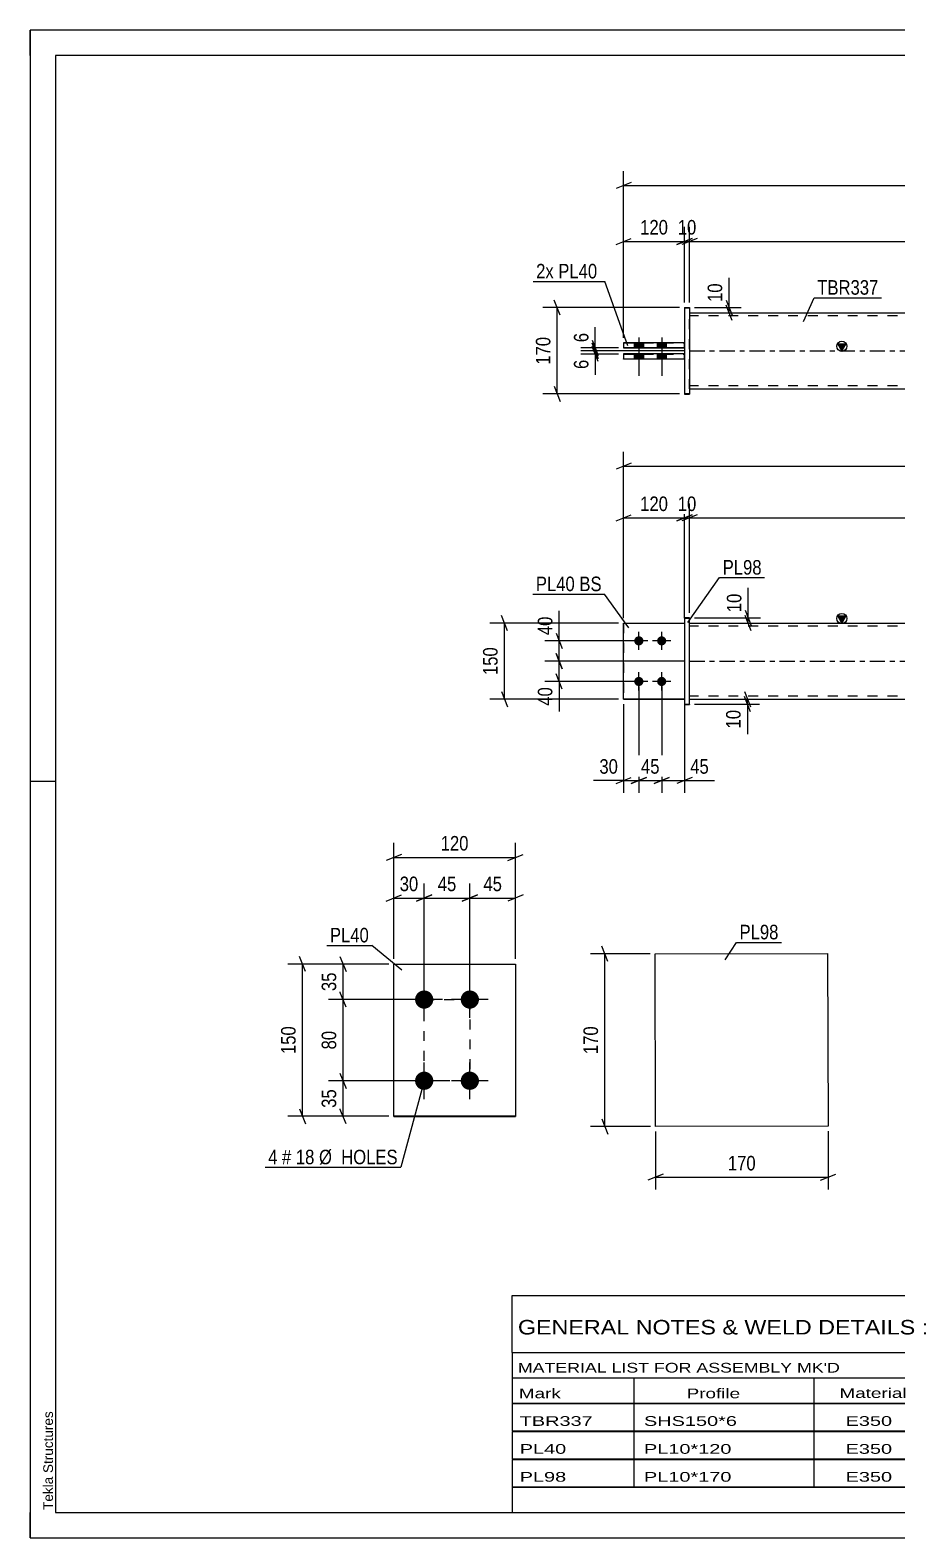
# Model space of a CAD drawing. Header units: millimetres. Extents: x 0 to 420, y 0 to 297.
# Drawn here: x 0 to 170.9, y 0 to 297 of the extents above; entities that cross this region are included whole.
import ezdxf

# ---------------------------------------------------------------- set-up
doc = ezdxf.new("R2010")
doc.units = ezdxf.units.MM
doc.linetypes.add('DXK_LINE_DOT2', pattern=[3.9198, 1.9599, -1.9599])
doc.linetypes.add('DXK_LINE_DOT3', pattern=[5.9187, 2.979, -0.9799, 0.9799, -0.9799])
doc.styles.add('Arial', font='ARIAL.TTF', dxfattribs={"height": 0.2})
doc.styles.add('Arial Narrow', font='ARIALN.TTF', dxfattribs={"height": 0.2})

# ---------------------------------------------------------------- blocks, each defined once
blk = doc.blocks.new('Unknown-581591056-1127')
at = {"color": 5, "linetype": 'Continuous'}
for p, q in [((420, 297), (0, 297)), ((0, 297), (0, 0)), ((0, 292), (0, 297)), ((415, 292), (5, 292)), ((5, 292), (5, 5)), ((5, 149), (0, 149)), ((0, 0), (0, 5)), ((5, 5), (415, 5)), ((0, 0), (420, 0))]:
    blk.add_line(p, q, dxfattribs=at)
at = {"color": 174, "linetype": 'Continuous', "style": 'Arial'}
blk.add_text('Tekla Structures', height=1.9102, rotation=90, dxfattribs=at).set_placement((4.5, 5.5))
blk = doc.blocks.new('Part-581591056-1420 - 1364')
at = {"color": 7, "linetype": 'DXK_LINE_DOT2'}
for p, q in [((116.99, 180.2), (128.99, 180.2)), ((116.99, 180.2), (128.99, 180.2)), ((116.99, 180.2), (116.99, 165.2)), ((128.99, 180.2), (128.99, 180.2)), ((128.99, 180.2), (128.99, 165.2))]:
    blk.add_line(p, q, dxfattribs=at)
at = {"color": 2, "linetype": 'Continuous'}
for p, q in [((116.99, 165.2), (128.99, 165.2)), ((128.99, 165.2), (116.99, 165.2)), ((116.99, 165.2), (116.99, 165.2)), ((116.99, 165.2), (116.99, 165.2)), ((116.99, 165.2), (116.99, 165.2))]:
    blk.add_line(p, q, dxfattribs=at)
blk = doc.blocks.new('Bolt-581591056-1378 - 1364')
at = {"linetype": 'Continuous'}
for points in [[(119.99, 175.8), (119.8, 175.82), (119.62, 175.88), (119.46, 175.97), (119.32, 176.1), (119.21, 176.25), (119.13, 176.42), (119.1, 176.61), (119.1, 176.8), (119.13, 176.98), (119.21, 177.15), (119.32, 177.3), (119.46, 177.43), (119.62, 177.52), (119.8, 177.58), (119.99, 177.6), (120.18, 177.58), (120.36, 177.52), (120.52, 177.43), (120.66, 177.3), (120.77, 177.15), (120.85, 176.98), (120.89, 176.8), (120.89, 176.61), (120.85, 176.42), (120.77, 176.25), (120.66, 176.1), (120.52, 175.97), (120.36, 175.88), (120.18, 175.82)], [(124.49, 175.8), (124.3, 175.82), (124.12, 175.88), (123.96, 175.97), (123.82, 176.1), (123.71, 176.25), (123.63, 176.42), (123.6, 176.61), (123.6, 176.8), (123.63, 176.98), (123.71, 177.15), (123.82, 177.3), (123.96, 177.43), (124.12, 177.52), (124.3, 177.58), (124.49, 177.6), (124.68, 177.58), (124.86, 177.52), (125.02, 177.43), (125.16, 177.3), (125.27, 177.15), (125.35, 176.98), (125.39, 176.8), (125.39, 176.61), (125.35, 176.42), (125.27, 176.25), (125.16, 176.1), (125.02, 175.97), (124.86, 175.88), (124.68, 175.82)], [(119.99, 167.8), (119.8, 167.82), (119.62, 167.88), (119.46, 167.97), (119.32, 168.1), (119.21, 168.25), (119.13, 168.42), (119.1, 168.61), (119.1, 168.8), (119.13, 168.98), (119.21, 169.15), (119.32, 169.3), (119.46, 169.43), (119.62, 169.52), (119.8, 169.58), (119.99, 169.6), (120.18, 169.58), (120.36, 169.52), (120.52, 169.43), (120.66, 169.3), (120.77, 169.15), (120.85, 168.98), (120.89, 168.8), (120.89, 168.61), (120.85, 168.42), (120.77, 168.25), (120.66, 168.1), (120.52, 167.97), (120.36, 167.88), (120.18, 167.82)], [(124.49, 167.8), (124.3, 167.82), (124.12, 167.88), (123.96, 167.97), (123.82, 168.1), (123.71, 168.25), (123.63, 168.42), (123.6, 168.61), (123.6, 168.8), (123.63, 168.98), (123.71, 169.15), (123.82, 169.3), (123.96, 169.43), (124.12, 169.52), (124.3, 169.58), (124.49, 169.6), (124.68, 169.58), (124.86, 169.52), (125.02, 169.43), (125.16, 169.3), (125.27, 169.15), (125.35, 168.98), (125.39, 168.8), (125.39, 168.61), (125.35, 168.42), (125.27, 168.25), (125.16, 168.1), (125.02, 167.97), (124.86, 167.88), (124.68, 167.82)]]:
    blk.add_hatch(color=1, dxfattribs=at).paths.add_polyline_path(points)
at = {"color": 1, "linetype": 'Continuous'}
for p, q in [((119.99, 174.9), (119.99, 178.5)), ((124.49, 174.9), (124.49, 178.5)), ((121.79, 176.7), (118.19, 176.7)), ((126.29, 176.7), (122.69, 176.7)), ((119.99, 166.9), (119.99, 170.5)), ((124.49, 166.9), (124.49, 170.5)), ((121.79, 168.7), (118.19, 168.7)), ((126.29, 168.7), (122.69, 168.7))]:
    blk.add_line(p, q, dxfattribs=at)
blk = doc.blocks.new('Part-581591056-1405 - 1364')
at = {"color": 2, "linetype": 'Continuous'}
for p, q in [((129.99, 181.22), (128.99, 181.22)), ((128.99, 181.22), (128.99, 164.18)), ((129.99, 164.18), (129.99, 181.22)), ((128.99, 164.22), (129.99, 164.22)), ((128.99, 164.18), (129.99, 164.18)), ((129.99, 164.22), (129.99, 164.18))]:
    blk.add_line(p, q, dxfattribs=at)
at = {"color": 7, "linetype": 'DXK_LINE_DOT2'}
blk.add_line((128.99, 181.18), (129.99, 181.18), dxfattribs=at)
blk = doc.blocks.new('Part-581591056-1425 - 1364')
at = {"color": 2, "linetype": 'Continuous'}
for p, q in [((116.99, 180.2), (128.99, 180.2)), ((116.99, 165.2), (116.99, 180.2)), ((116.99, 165.2), (128.99, 165.2)), ((128.99, 165.2), (116.99, 165.2)), ((116.99, 165.2), (116.99, 165.2))]:
    blk.add_line(p, q, dxfattribs=at)
at = {"color": 7, "linetype": 'DXK_LINE_DOT2'}
for p, q in [((116.99, 180.2), (128.99, 180.2)), ((128.99, 180.2), (128.99, 180.2)), ((128.99, 180.2), (128.99, 165.2))]:
    blk.add_line(p, q, dxfattribs=at)
blk = doc.blocks.new('Part-581591056-1440 - 1364')
at = {"linetype": 'Continuous'}
blk.add_hatch(color=2, dxfattribs=at).paths.add_polyline_path([(159.99, 180.2), (159.19, 181.6), (160.79, 181.6)])
at = {"color": 2, "linetype": 'Continuous'}
for p, q in [((159.99, 180.2), (159.19, 181.6)), ((159.19, 181.6), (160.79, 181.6)), ((160.79, 181.6), (159.99, 180.2)), ((129.99, 180.2), (217.99, 180.2)), ((218.09, 180.2), (306.09, 180.2)), ((129.99, 165.2), (217.99, 165.2)), ((218.09, 165.2), (306.09, 165.2))]:
    blk.add_line(p, q, dxfattribs=at)
at = {"color": 7, "linetype": 'DXK_LINE_DOT2'}
for p, q in [((129.99, 165.2), (129.99, 180.2)), ((217.99, 179.6), (129.99, 179.6)), ((306.09, 179.6), (218.09, 179.6)), ((306.09, 165.2), (306.09, 180.2)), ((217.99, 165.8), (129.99, 165.8)), ((306.09, 165.8), (218.09, 165.8))]:
    blk.add_line(p, q, dxfattribs=at)
at = {"color": 7, "linetype": 'DXK_LINE_DOT3'}
for p, q in [((129.99, 172.7), (217.99, 172.7)), ((218.09, 172.7), (306.09, 172.7))]:
    blk.add_line(p, q, dxfattribs=at)
at = {"color": 2, "linetype": 'Continuous'}
blk.add_circle((159.99, 181.1), 1, dxfattribs=at)
blk = doc.blocks.new('Part-581591056-1793 - 1767')
at = {"color": 2, "linetype": 'Continuous'}
for p, q in [((128.99, 233.23), (116.99, 233.23)), ((116.99, 233.23), (116.99, 232.23)), ((116.99, 232.23), (128.99, 232.23)), ((116.99, 232.2), (116.99, 232.23)), ((116.99, 232.23), (116.99, 232.2)), ((128.99, 232.2), (116.99, 232.2))]:
    blk.add_line(p, q, dxfattribs=at)
at = {"color": 7, "linetype": 'DXK_LINE_DOT2'}
for p, q in [((116.99, 233.2), (128.99, 233.2)), ((128.99, 232.2), (128.99, 233.23))]:
    blk.add_line(p, q, dxfattribs=at)
blk = doc.blocks.new('Part-581591056-1798 - 1767')
at = {"color": 2, "linetype": 'Continuous'}
for p, q in [((128.99, 235.43), (116.99, 235.43)), ((116.99, 235.43), (116.99, 234.43)), ((116.99, 234.43), (128.99, 234.43)), ((116.99, 234.4), (116.99, 234.43)), ((116.99, 234.43), (116.99, 234.4)), ((128.99, 234.4), (116.99, 234.4))]:
    blk.add_line(p, q, dxfattribs=at)
at = {"color": 7, "linetype": 'DXK_LINE_DOT2'}
for p, q in [((116.99, 235.4), (128.99, 235.4)), ((128.99, 234.4), (128.99, 235.43))]:
    blk.add_line(p, q, dxfattribs=at)
blk = doc.blocks.new('Part-581591056-1773 - 1767')
at = {"linetype": 'Continuous'}
blk.add_hatch(color=2, dxfattribs=at).paths.add_polyline_path([(159.99, 233.82), (159.19, 235.22), (160.79, 235.22)])
at = {"color": 2, "linetype": 'Continuous'}
for p, q in [((129.99, 241.32), (217.99, 241.32)), ((218.09, 241.32), (306.09, 241.32)), ((159.99, 233.82), (159.19, 235.22)), ((159.19, 235.22), (160.79, 235.22)), ((160.79, 235.22), (159.99, 233.82)), ((129.99, 226.32), (217.99, 226.32)), ((218.09, 226.32), (306.09, 226.32))]:
    blk.add_line(p, q, dxfattribs=at)
at = {"color": 7, "linetype": 'DXK_LINE_DOT2'}
for p, q in [((129.99, 226.32), (129.99, 241.32)), ((217.99, 240.72), (129.99, 240.72)), ((306.09, 240.72), (218.09, 240.72)), ((306.09, 241.32), (306.09, 226.32)), ((217.99, 226.92), (129.99, 226.92)), ((306.09, 226.92), (218.09, 226.92))]:
    blk.add_line(p, q, dxfattribs=at)
at = {"color": 7, "linetype": 'DXK_LINE_DOT3'}
for p, q in [((129.99, 233.82), (217.99, 233.82)), ((218.09, 233.82), (306.09, 233.82))]:
    blk.add_line(p, q, dxfattribs=at)
at = {"color": 2, "linetype": 'Continuous'}
blk.add_circle((159.99, 234.72), 1, dxfattribs=at)
blk = doc.blocks.new('Part-581591056-1799 - 1767')
at = {"color": 2, "linetype": 'Continuous'}
for p, q in [((128.99, 242.34), (129.99, 242.34)), ((128.99, 242.34), (128.99, 225.34)), ((129.99, 242.34), (129.99, 225.3)), ((129.99, 225.34), (128.99, 225.34)), ((128.99, 225.34), (128.99, 225.3)), ((128.99, 225.34), (128.99, 225.3)), ((128.99, 225.3), (129.99, 225.3))]:
    blk.add_line(p, q, dxfattribs=at)
at = {"color": 7, "linetype": 'DXK_LINE_DOT2'}
for p, q in [((128.99, 242.3), (129.99, 242.3)), ((129.99, 242.3), (129.99, 242.34))]:
    blk.add_line(p, q, dxfattribs=at)
blk = doc.blocks.new('Bolt-581591056-1801 - 1767')
at = {"linetype": 'Continuous'}
for points in [[(119.09, 234.43), (120.89, 234.43), (120.89, 235.43), (119.09, 235.43)], [(119.09, 234.41), (120.89, 234.41), (120.89, 235.41), (119.09, 235.41)], [(123.59, 234.43), (125.39, 234.43), (125.39, 235.43), (123.59, 235.43)], [(123.59, 234.41), (125.39, 234.41), (125.39, 235.41), (123.59, 235.41)], [(119.09, 232.23), (120.89, 232.23), (120.89, 233.23), (119.09, 233.23)], [(119.09, 232.21), (120.89, 232.21), (120.89, 233.21), (119.09, 233.21)], [(123.59, 232.23), (125.39, 232.23), (125.39, 233.23), (123.59, 233.23)], [(123.59, 232.21), (125.39, 232.21), (125.39, 233.21), (123.59, 233.21)]]:
    blk.add_hatch(color=1, dxfattribs=at).paths.add_polyline_path(points)
at = {"color": 1, "linetype": 'Continuous'}
for p, q in [((119.09, 235.43), (119.09, 234.43)), ((119.09, 235.41), (119.09, 234.41)), ((119.99, 236.43), (119.99, 228.93)), ((119.99, 236.41), (119.99, 228.91)), ((120.89, 235.43), (120.89, 234.43)), ((120.89, 235.41), (120.89, 234.41)), ((123.59, 235.43), (123.59, 234.43)), ((123.59, 235.41), (123.59, 234.41)), ((124.49, 236.43), (124.49, 228.93)), ((124.49, 236.41), (124.49, 228.91)), ((125.39, 235.43), (125.39, 234.43)), ((125.39, 235.41), (125.39, 234.41)), ((119.09, 233.23), (119.09, 232.23)), ((119.09, 233.21), (119.09, 232.21)), ((120.89, 233.23), (120.89, 232.23)), ((120.89, 233.21), (120.89, 232.21)), ((123.59, 233.23), (123.59, 232.23)), ((123.59, 233.21), (123.59, 232.21)), ((125.39, 233.23), (125.39, 232.23)), ((125.39, 233.21), (125.39, 232.21))]:
    blk.add_line(p, q, dxfattribs=at)
blk = doc.blocks.new('Bolt-581591056-2103 - 2040')
at = {"linetype": 'Continuous'}
for points in [[(77.68, 104.24), (77.3, 104.28), (76.94, 104.39), (76.62, 104.58), (76.34, 104.83), (76.12, 105.14), (75.96, 105.48), (75.89, 105.85), (75.89, 106.23), (75.96, 106.59), (76.12, 106.94), (76.34, 107.24), (76.62, 107.49), (76.94, 107.68), (77.3, 107.8), (77.68, 107.84), (78.05, 107.8), (78.41, 107.68), (78.73, 107.49), (79.01, 107.24), (79.23, 106.94), (79.39, 106.59), (79.47, 106.23), (79.47, 105.85), (79.39, 105.48), (79.23, 105.14), (79.01, 104.83), (78.73, 104.58), (78.41, 104.39), (78.05, 104.28)], [(86.68, 104.24), (86.3, 104.28), (85.94, 104.39), (85.62, 104.58), (85.34, 104.83), (85.12, 105.14), (84.96, 105.48), (84.89, 105.85), (84.89, 106.23), (84.96, 106.59), (85.12, 106.94), (85.34, 107.24), (85.62, 107.49), (85.94, 107.68), (86.3, 107.8), (86.68, 107.84), (87.05, 107.8), (87.41, 107.68), (87.73, 107.49), (88.01, 107.24), (88.23, 106.94), (88.39, 106.59), (88.47, 106.23), (88.47, 105.85), (88.39, 105.48), (88.23, 105.14), (88.01, 104.83), (87.73, 104.58), (87.41, 104.39), (87.05, 104.28)], [(77.68, 88.24), (77.3, 88.28), (76.94, 88.39), (76.62, 88.58), (76.34, 88.83), (76.12, 89.14), (75.96, 89.48), (75.89, 89.85), (75.89, 90.23), (75.96, 90.59), (76.12, 90.94), (76.34, 91.24), (76.62, 91.49), (76.94, 91.68), (77.3, 91.8), (77.68, 91.84), (78.05, 91.8), (78.41, 91.68), (78.73, 91.49), (79.01, 91.24), (79.23, 90.94), (79.39, 90.59), (79.47, 90.23), (79.47, 89.85), (79.39, 89.48), (79.23, 89.14), (79.01, 88.83), (78.73, 88.58), (78.41, 88.39), (78.05, 88.28)], [(86.68, 88.24), (86.3, 88.28), (85.94, 88.39), (85.62, 88.58), (85.34, 88.83), (85.12, 89.14), (84.96, 89.48), (84.89, 89.85), (84.89, 90.23), (84.96, 90.59), (85.12, 90.94), (85.34, 91.24), (85.62, 91.49), (85.94, 91.68), (86.3, 91.8), (86.68, 91.84), (87.05, 91.8), (87.41, 91.68), (87.73, 91.49), (88.01, 91.24), (88.23, 90.94), (88.39, 90.59), (88.47, 90.23), (88.47, 89.85), (88.39, 89.48), (88.23, 89.14), (88.01, 88.83), (87.73, 88.58), (87.41, 88.39), (87.05, 88.28)]]:
    blk.add_hatch(color=1, dxfattribs=at).paths.add_polyline_path(points)
at = {"color": 1, "linetype": 'Continuous'}
for p, q in [((77.68, 102.44), (77.68, 109.64)), ((86.68, 102.44), (86.68, 109.64)), ((81.28, 106.04), (74.08, 106.04)), ((90.28, 106.04), (83.08, 106.04)), ((77.68, 86.44), (77.68, 93.64)), ((86.68, 86.44), (86.68, 93.64)), ((81.28, 90.04), (74.08, 90.04)), ((90.28, 90.04), (83.08, 90.04))]:
    blk.add_line(p, q, dxfattribs=at)
blk = doc.blocks.new('Part-581591056-2108 - 2040')
at = {"color": 2, "linetype": 'Continuous'}
for p, q in [((71.68, 113.04), (95.68, 113.04)), ((71.68, 83.03), (71.68, 113.04)), ((95.68, 113.04), (95.68, 83.03)), ((95.68, 83.04), (71.68, 83.04)), ((71.68, 83.04), (71.68, 83.03)), ((71.68, 83.03), (95.68, 83.03))]:
    blk.add_line(p, q, dxfattribs=at)
at = {"color": 7, "linetype": 'DXK_LINE_DOT2'}
for p, q in [((71.68, 113.03), (95.68, 113.03)), ((95.68, 113.03), (95.68, 113.04))]:
    blk.add_line(p, q, dxfattribs=at)
blk = doc.blocks.new('Part-581591056-2231 - 2225')
at = {"color": 2, "linetype": 'Continuous'}
for p, q in [((123.21, 115.03), (157.21, 115.11)), ((123.29, 81.03), (123.21, 115.03)), ((157.21, 115.11), (157.29, 81.11)), ((157.29, 81.11), (123.29, 81.03))]:
    blk.add_line(p, q, dxfattribs=at)
blk = doc.blocks.new('Rectangle-581591056-2210 - 2040')
at = {"color": 1, "linetype": 'DXK_LINE_DOT2'}
blk.add_lwpolyline([(77.68, 106.04), (86.68, 106.04), (86.68, 90.04), (77.68, 90.04), (77.68, 106.04)], close=True, dxfattribs=at)
blk = doc.blocks.new('StraightDimension-581591056-1609 - 1364')
at = {"color": 7, "linetype": 'Continuous'}
for p, q in [((128.99, 172.7), (101.44, 172.7)), ((103.69, 174.2), (104.89, 171.2)), ((104.29, 168.7), (104.29, 172.7)), ((104.89, 167.2), (103.69, 170.2)), ((118.99, 168.7), (101.44, 168.7))]:
    blk.add_line(p, q, dxfattribs=at)
at = {"color": 0}
blk.add_wipeout([(103.54, 168.17), (99.34, 168.17), (99.34, 163.32), (103.54, 163.32)], dxfattribs=at)
at = {"color": 7, "linetype": 'Continuous'}
blk.add_line((104.29, 168.7), (104.29, 162.79), dxfattribs=at)
blk.add_line((104.29, 168.7), (104.29, 162.79), dxfattribs=at)
at = {"color": 3, "style": 'Arial Narrow'}
blk.add_text('40', height=2.863, rotation=90.0002, dxfattribs=at).set_placement((102.94, 163.92))
blk = doc.blocks.new('StraightDimension-581591056-1600 - 1364')
at = {"color": 7, "linetype": 'Continuous'}
for p, q in [((130.99, 181.22), (143.95, 181.22)), ((140.95, 182.72), (142.15, 179.72)), ((142.15, 178.7), (140.95, 181.7)), ((141.55, 180.2), (141.55, 181.22)), ((130.99, 180.2), (143.95, 180.2))]:
    blk.add_line(p, q, dxfattribs=at)
at = {"color": 0}
blk.add_wipeout([(140.8, 186.6), (136.6, 186.6), (136.6, 181.74), (140.8, 181.74)], dxfattribs=at)
at = {"color": 7, "linetype": 'Continuous'}
blk.add_line((141.55, 181.22), (141.55, 187.12), dxfattribs=at)
blk.add_line((141.55, 181.22), (141.55, 187.12), dxfattribs=at)
at = {"color": 3, "style": 'Arial Narrow'}
blk.add_text('10', height=2.863, rotation=90.0002, dxfattribs=at).set_placement((140.2, 182.34))
blk = doc.blocks.new('StraightDimension-581591056-1560 - 1364')
at = {"color": 7, "linetype": 'Continuous'}
for p, q in [((119.99, 167.7), (119.99, 146.78)), ((116.99, 164.2), (116.99, 146.78)), ((115.49, 148.58), (118.49, 149.78)), ((116.99, 149.18), (119.99, 149.18)), ((121.49, 149.78), (118.49, 148.58))]:
    blk.add_line(p, q, dxfattribs=at)
at = {"color": 0}
blk.add_wipeout([(116.47, 149.93), (116.47, 154.13), (111.61, 154.13), (111.61, 149.93)], dxfattribs=at)
at = {"color": 7, "linetype": 'Continuous'}
blk.add_line((116.99, 149.18), (111.08, 149.18), dxfattribs=at)
blk.add_line((116.99, 149.18), (111.08, 149.18), dxfattribs=at)
at = {"color": 3, "style": 'Arial Narrow'}
blk.add_text('30', height=2.863, dxfattribs=at).set_placement((112.21, 150.53))
blk = doc.blocks.new('StraightDimension-581591056-1452 - 1364')
at = {"color": 7, "linetype": 'Continuous'}
for p, q in [((116.99, 181.2), (116.99, 203.77)), ((128.99, 181.2), (128.99, 203.77)), ((115.49, 200.32), (118.49, 201.52)), ((116.99, 200.92), (128.99, 200.92)), ((130.49, 201.52), (127.49, 200.32))]:
    blk.add_line(p, q, dxfattribs=at)
at = {"color": 0}
blk.add_wipeout([(126.33, 201.67), (126.33, 205.87), (119.65, 205.87), (119.65, 201.67)], dxfattribs=at)
at = {"color": 3, "style": 'Arial Narrow'}
blk.add_text('120', height=2.863, dxfattribs=at).set_placement((120.25, 202.27))
blk = doc.blocks.new('StraightDimension-581591056-1479 - 1364')
at = {"color": 7, "linetype": 'Continuous'}
for p, q in [((128.99, 181.2), (128.99, 203.77)), ((129.99, 182.22), (129.99, 203.77)), ((127.49, 200.32), (130.49, 201.52)), ((131.49, 201.52), (128.49, 200.32)), ((128.99, 200.92), (129.99, 200.92))]:
    blk.add_line(p, q, dxfattribs=at)
at = {"color": 0}
blk.add_wipeout([(131.92, 201.67), (131.92, 205.87), (127.06, 205.87), (127.06, 201.67)], dxfattribs=at)
at = {"color": 3, "style": 'Arial Narrow'}
blk.add_text('10', height=2.863, dxfattribs=at).set_placement((127.66, 202.27))
blk = doc.blocks.new('StraightDimension-581591056-1577 - 1364')
at = {"color": 7, "linetype": 'Continuous'}
for p, q in [((124.49, 167.7), (124.49, 146.78)), ((128.99, 164.2), (128.99, 146.78)), ((122.99, 148.58), (125.99, 149.78)), ((124.49, 149.18), (128.99, 149.18)), ((130.49, 149.78), (127.49, 148.58))]:
    blk.add_line(p, q, dxfattribs=at)
at = {"color": 0}
blk.add_wipeout([(134.37, 149.93), (134.37, 154.13), (129.52, 154.13), (129.52, 149.93)], dxfattribs=at)
at = {"color": 7, "linetype": 'Continuous'}
blk.add_line((128.99, 149.18), (134.9, 149.18), dxfattribs=at)
blk.add_line((128.99, 149.18), (134.9, 149.18), dxfattribs=at)
at = {"color": 3, "style": 'Arial Narrow'}
blk.add_text('45', height=2.863, dxfattribs=at).set_placement((130.12, 150.53))
blk = doc.blocks.new('StraightDimension-581591056-1496 - 1364')
at = {"color": 7, "linetype": 'Continuous'}
for p, q in [((129.99, 182.22), (129.99, 203.77)), ((306.09, 182.22), (306.09, 203.77)), ((131.49, 201.52), (128.49, 200.32)), ((129.99, 200.92), (306.09, 200.92)), ((304.59, 200.32), (307.59, 201.52))]:
    blk.add_line(p, q, dxfattribs=at)
at = {"color": 0}
blk.add_wipeout([(222.3, 201.67), (222.3, 205.87), (213.78, 205.87), (213.78, 201.67)], dxfattribs=at)
at = {"color": 3, "style": 'Arial Narrow'}
blk.add_text('2477', height=2.863, dxfattribs=at).set_placement((214.38, 202.27))
blk = doc.blocks.new('StraightDimension-581591056-1546 - 1364')
at = {"color": 7, "linetype": 'Continuous'}
for p, q in [((116.99, 181.2), (116.99, 213.94)), ((319.09, 181.2), (319.09, 213.94)), ((118.49, 211.69), (115.49, 210.49)), ((116.99, 211.09), (319.09, 211.09)), ((317.59, 210.49), (320.59, 211.69))]:
    blk.add_line(p, q, dxfattribs=at)
at = {"color": 0}
blk.add_wipeout([(222.3, 211.84), (222.3, 216.04), (213.78, 216.04), (213.78, 211.84)], dxfattribs=at)
at = {"color": 3, "style": 'Arial Narrow'}
blk.add_text('2737', height=2.863, dxfattribs=at).set_placement((214.38, 212.44))
blk = doc.blocks.new('StraightDimension-581591056-1570 - 1364')
at = {"color": 7, "linetype": 'Continuous'}
for p, q in [((119.99, 167.7), (119.99, 146.78)), ((124.49, 167.7), (124.49, 146.78)), ((118.49, 148.58), (121.49, 149.78)), ((119.99, 149.18), (124.49, 149.18)), ((125.99, 149.78), (122.99, 148.58))]:
    blk.add_line(p, q, dxfattribs=at)
at = {"color": 0}
blk.add_wipeout([(124.67, 149.93), (124.67, 154.13), (119.81, 154.13), (119.81, 149.93)], dxfattribs=at)
at = {"color": 3, "style": 'Arial Narrow'}
blk.add_text('45', height=2.863, dxfattribs=at).set_placement((120.41, 150.53))
blk = doc.blocks.new('StraightDimension-581591056-1591 - 1364')
at = {"color": 7, "linetype": 'Continuous'}
for p, q in [((140.8, 166.7), (142, 163.7)), ((130.99, 165.2), (143.8, 165.2)), ((130.99, 164.22), (143.8, 164.22)), ((142, 162.72), (140.8, 165.72)), ((141.4, 164.22), (141.4, 165.2))]:
    blk.add_line(p, q, dxfattribs=at)
at = {"color": 0}
blk.add_wipeout([(140.65, 163.69), (136.45, 163.69), (136.45, 158.84), (140.65, 158.84)], dxfattribs=at)
at = {"color": 7, "linetype": 'Continuous'}
blk.add_line((141.4, 164.22), (141.4, 158.31), dxfattribs=at)
blk.add_line((141.4, 164.22), (141.4, 158.31), dxfattribs=at)
at = {"color": 3, "style": 'Arial Narrow'}
blk.add_text('10', height=2.863, rotation=90.0002, dxfattribs=at).set_placement((140.05, 159.44))
blk = doc.blocks.new('StraightDimension-581591056-1626 - 1364')
at = {"color": 7, "linetype": 'Continuous'}
for p, q in [((118.99, 176.7), (101.44, 176.7)), ((103.69, 178.2), (104.89, 175.2)), ((104.29, 172.7), (104.29, 176.7)), ((128.99, 172.7), (101.44, 172.7)), ((104.89, 171.2), (103.69, 174.2))]:
    blk.add_line(p, q, dxfattribs=at)
at = {"color": 0}
blk.add_wipeout([(103.54, 182.08), (99.34, 182.08), (99.34, 177.22), (103.54, 177.22)], dxfattribs=at)
at = {"color": 7, "linetype": 'Continuous'}
blk.add_line((104.29, 176.7), (104.29, 182.6), dxfattribs=at)
blk.add_line((104.29, 176.7), (104.29, 182.6), dxfattribs=at)
at = {"color": 3, "style": 'Arial Narrow'}
blk.add_text('40', height=2.863, rotation=90.0002, dxfattribs=at).set_placement((102.94, 177.82))
blk = doc.blocks.new('StraightDimension-581591056-1689 - 1364')
at = {"color": 7, "linetype": 'Continuous'}
for p, q in [((94.09, 178.7), (92.89, 181.7)), ((115.99, 180.2), (90.64, 180.2)), ((93.49, 165.2), (93.49, 180.2)), ((92.89, 166.7), (94.09, 163.7)), ((115.99, 165.2), (90.64, 165.2))]:
    blk.add_line(p, q, dxfattribs=at)
at = {"color": 0}
blk.add_wipeout([(92.74, 176.04), (88.54, 176.04), (88.54, 169.36), (92.74, 169.36)], dxfattribs=at)
at = {"color": 3, "style": 'Arial Narrow'}
blk.add_text('150', height=2.863, rotation=90.0002, dxfattribs=at).set_placement((92.14, 169.96))
blk = doc.blocks.new('StraightDimension-581591056-1851 - 1767')
at = {"color": 7, "linetype": 'Continuous'}
for p, q in [((110.8, 235.9), (112, 232.9)), ((112, 232.32), (110.8, 235.32)), ((115.99, 234.4), (108.55, 234.4)), ((128.99, 233.82), (108.55, 233.82)), ((111.4, 233.82), (111.4, 234.4))]:
    blk.add_line(p, q, dxfattribs=at)
at = {"color": 0}
blk.add_wipeout([(110.65, 237.96), (106.45, 237.96), (106.45, 234.93), (110.65, 234.93)], dxfattribs=at)
at = {"color": 7, "linetype": 'Continuous'}
blk.add_line((111.4, 234.4), (111.4, 238.48), dxfattribs=at)
blk.add_line((111.4, 234.4), (111.4, 238.48), dxfattribs=at)
at = {"color": 3, "style": 'Arial Narrow'}
blk.add_text('6', height=2.86, rotation=90.0002, dxfattribs=at).set_placement((110.05, 235.53))
blk = doc.blocks.new('StraightDimension-581591056-1930 - 1767')
at = {"color": 7, "linetype": 'Continuous'}
for p, q in [((127.49, 254.79), (130.49, 255.99)), ((131.49, 255.99), (128.49, 254.79)), ((128.99, 243.34), (128.99, 258.24)), ((129.99, 243.34), (129.99, 258.24)), ((128.99, 255.39), (129.99, 255.39))]:
    blk.add_line(p, q, dxfattribs=at)
at = {"color": 0}
blk.add_wipeout([(131.92, 256.14), (131.92, 260.34), (127.06, 260.34), (127.06, 256.14)], dxfattribs=at)
at = {"color": 3, "style": 'Arial Narrow'}
blk.add_text('10', height=2.863, dxfattribs=at).set_placement((127.66, 256.74))
blk = doc.blocks.new('StraightDimension-581591056-1835 - 1767')
at = {"color": 7, "linetype": 'Continuous'}
for p, q in [((110.8, 235.32), (112, 232.32)), ((112, 231.7), (110.8, 234.7)), ((128.99, 233.82), (108.55, 233.82)), ((115.99, 233.2), (108.55, 233.2)), ((111.4, 233.2), (111.4, 233.82))]:
    blk.add_line(p, q, dxfattribs=at)
at = {"color": 0}
blk.add_wipeout([(110.65, 232.68), (106.45, 232.68), (106.45, 229.65), (110.65, 229.65)], dxfattribs=at)
at = {"color": 7, "linetype": 'Continuous'}
blk.add_line((111.4, 233.2), (111.4, 229.12), dxfattribs=at)
blk.add_line((111.4, 233.2), (111.4, 229.12), dxfattribs=at)
at = {"color": 3, "style": 'Arial Narrow'}
blk.add_text('6', height=2.86, rotation=90.0002, dxfattribs=at).set_placement((110.05, 230.25))
blk = doc.blocks.new('StraightDimension-581591056-1868 - 1767')
at = {"color": 7, "linetype": 'Continuous'}
for p, q in [((137.17, 243.84), (138.37, 240.84)), ((130.99, 242.34), (140.17, 242.34)), ((130.99, 241.32), (140.17, 241.32)), ((138.37, 239.82), (137.17, 242.82)), ((137.77, 241.32), (137.77, 242.34))]:
    blk.add_line(p, q, dxfattribs=at)
at = {"color": 0}
blk.add_wipeout([(137.02, 247.72), (132.82, 247.72), (132.82, 242.86), (137.02, 242.86)], dxfattribs=at)
at = {"color": 7, "linetype": 'Continuous'}
blk.add_line((137.77, 242.34), (137.77, 248.24), dxfattribs=at)
blk.add_line((137.77, 242.34), (137.77, 248.24), dxfattribs=at)
at = {"color": 3, "style": 'Arial Narrow'}
blk.add_text('10', height=2.863, rotation=90.0002, dxfattribs=at).set_placement((136.42, 243.46))
blk = doc.blocks.new('StraightDimension-581591056-1879 - 1767')
at = {"color": 7, "linetype": 'Continuous'}
for p, q in [((104.5, 240.84), (103.3, 243.84)), ((127.99, 242.34), (101.05, 242.34)), ((103.9, 225.34), (103.9, 242.34)), ((103.3, 226.84), (104.5, 223.84)), ((127.99, 225.34), (101.05, 225.34))]:
    blk.add_line(p, q, dxfattribs=at)
at = {"color": 0}
blk.add_wipeout([(103.15, 237.18), (98.95, 237.18), (98.95, 230.49), (103.15, 230.49)], dxfattribs=at)
at = {"color": 3, "style": 'Arial Narrow'}
blk.add_text('170', height=2.863, rotation=90.0002, dxfattribs=at).set_placement((102.55, 231.09))
blk = doc.blocks.new('StraightDimension-581591056-1910 - 1767')
at = {"color": 7, "linetype": 'Continuous'}
for p, q in [((131.49, 255.99), (128.49, 254.79)), ((129.99, 243.34), (129.99, 258.24)), ((304.59, 254.79), (307.59, 255.99)), ((306.09, 243.3), (306.09, 258.24)), ((129.99, 255.39), (306.09, 255.39))]:
    blk.add_line(p, q, dxfattribs=at)
at = {"color": 0}
blk.add_wipeout([(222.3, 256.14), (222.3, 260.34), (213.78, 260.34), (213.78, 256.14)], dxfattribs=at)
at = {"color": 3, "style": 'Arial Narrow'}
blk.add_text('2477', height=2.863, dxfattribs=at).set_placement((214.38, 256.74))
blk = doc.blocks.new('StraightDimension-581591056-1920 - 1767')
at = {"color": 7, "linetype": 'Continuous'}
for p, q in [((115.49, 254.79), (118.49, 255.99)), ((116.99, 236.4), (116.99, 258.24)), ((130.49, 255.99), (127.49, 254.79)), ((128.99, 243.34), (128.99, 258.24)), ((116.99, 255.39), (128.99, 255.39))]:
    blk.add_line(p, q, dxfattribs=at)
at = {"color": 0}
blk.add_wipeout([(126.33, 256.14), (126.33, 260.34), (119.65, 260.34), (119.65, 256.14)], dxfattribs=at)
at = {"color": 3, "style": 'Arial Narrow'}
blk.add_text('120', height=2.863, dxfattribs=at).set_placement((120.25, 256.74))
blk = doc.blocks.new('StraightDimension-581591056-1941 - 1767')
at = {"color": 7, "linetype": 'Continuous'}
for p, q in [((116.99, 236.4), (116.99, 269.25)), ((319.09, 236.43), (319.09, 269.25)), ((118.49, 267), (115.49, 265.8)), ((116.99, 266.4), (319.09, 266.4)), ((317.59, 265.8), (320.59, 267))]:
    blk.add_line(p, q, dxfattribs=at)
at = {"color": 0}
blk.add_wipeout([(222.3, 267.15), (222.3, 271.35), (213.78, 271.35), (213.78, 267.15)], dxfattribs=at)
at = {"color": 3, "style": 'Arial Narrow'}
blk.add_text('2737', height=2.863, dxfattribs=at).set_placement((214.38, 267.75))
blk = doc.blocks.new('StraightDimension-581591056-2133 - 2040')
at = {"color": 7, "linetype": 'Continuous'}
for p, q in [((77.68, 107.04), (77.68, 128.89)), ((86.68, 107.04), (86.68, 128.89)), ((76.18, 125.44), (79.18, 126.64)), ((77.68, 126.04), (86.68, 126.04)), ((88.18, 126.64), (85.18, 125.44))]:
    blk.add_line(p, q, dxfattribs=at)
at = {"color": 0}
blk.add_wipeout([(84.6, 126.79), (84.6, 130.99), (79.75, 130.99), (79.75, 126.79)], dxfattribs=at)
at = {"color": 3, "style": 'Arial Narrow'}
blk.add_text('45', height=2.863, dxfattribs=at).set_placement((80.35, 127.39))
blk = doc.blocks.new('StraightDimension-581591056-2165 - 2040')
at = {"color": 7, "linetype": 'Continuous'}
for p, q in [((76.68, 90.04), (58.83, 90.04)), ((61.08, 91.54), (62.28, 88.54)), ((61.68, 83.04), (61.68, 90.04)), ((62.28, 81.54), (61.08, 84.54)), ((70.68, 83.04), (58.83, 83.04))]:
    blk.add_line(p, q, dxfattribs=at)
at = {"color": 0}
blk.add_wipeout([(60.93, 88.97), (56.73, 88.97), (56.73, 84.11), (60.93, 84.11)], dxfattribs=at)
at = {"color": 3, "style": 'Arial Narrow'}
blk.add_text('35', height=2.863, rotation=90.0002, dxfattribs=at).set_placement((60.33, 84.71))
blk = doc.blocks.new('StraightDimension-581591056-2123 - 2040')
at = {"color": 7, "linetype": 'Continuous'}
for p, q in [((71.68, 114.04), (71.68, 128.89)), ((77.68, 107.04), (77.68, 128.89)), ((70.18, 125.44), (73.18, 126.64)), ((71.68, 126.04), (77.68, 126.04)), ((79.18, 126.64), (76.18, 125.44))]:
    blk.add_line(p, q, dxfattribs=at)
at = {"color": 0}
blk.add_wipeout([(77.1, 126.79), (77.1, 130.99), (72.25, 130.99), (72.25, 126.79)], dxfattribs=at)
at = {"color": 3, "style": 'Arial Narrow'}
blk.add_text('30', height=2.863, dxfattribs=at).set_placement((72.85, 127.39))
blk = doc.blocks.new('StraightDimension-581591056-2112 - 2040')
at = {"color": 7, "linetype": 'Continuous'}
for p, q in [((71.68, 114.04), (71.68, 136.89)), ((95.68, 114.04), (95.68, 136.89)), ((73.18, 134.64), (70.18, 133.44)), ((71.68, 134.04), (95.68, 134.04)), ((94.18, 133.44), (97.18, 134.64))]:
    blk.add_line(p, q, dxfattribs=at)
at = {"color": 0}
blk.add_wipeout([(87.02, 134.79), (87.02, 138.99), (80.33, 138.99), (80.33, 134.79)], dxfattribs=at)
at = {"color": 3, "style": 'Arial Narrow'}
blk.add_text('120', height=2.863, dxfattribs=at).set_placement((80.93, 135.39))
blk = doc.blocks.new('StraightDimension-581591056-2143 - 2040')
at = {"color": 7, "linetype": 'Continuous'}
for p, q in [((86.68, 107.04), (86.68, 128.89)), ((95.68, 114.04), (95.68, 128.89)), ((85.18, 125.44), (88.18, 126.64)), ((86.68, 126.04), (95.68, 126.04)), ((97.18, 126.64), (94.18, 125.44))]:
    blk.add_line(p, q, dxfattribs=at)
at = {"color": 0}
blk.add_wipeout([(93.6, 126.79), (93.6, 130.99), (88.75, 130.99), (88.75, 126.79)], dxfattribs=at)
at = {"color": 3, "style": 'Arial Narrow'}
blk.add_text('45', height=2.863, dxfattribs=at).set_placement((89.35, 127.39))
blk = doc.blocks.new('StraightDimension-581591056-2154 - 2040')
at = {"color": 7, "linetype": 'Continuous'}
for p, q in [((70.68, 113.04), (50.83, 113.04)), ((54.28, 111.54), (53.08, 114.54)), ((53.68, 83.04), (53.68, 113.04)), ((53.08, 84.54), (54.28, 81.54)), ((70.68, 83.04), (50.83, 83.04))]:
    blk.add_line(p, q, dxfattribs=at)
at = {"color": 0}
blk.add_wipeout([(52.93, 101.38), (48.73, 101.38), (48.73, 94.7), (52.93, 94.7)], dxfattribs=at)
at = {"color": 3, "style": 'Arial Narrow'}
blk.add_text('150', height=2.863, rotation=90.0002, dxfattribs=at).set_placement((52.33, 95.3))
blk = doc.blocks.new('StraightDimension-581591056-2181 - 2040')
at = {"color": 7, "linetype": 'Continuous'}
for p, q in [((62.28, 104.54), (61.08, 107.54)), ((76.68, 106.04), (58.83, 106.04)), ((61.68, 90.04), (61.68, 106.04)), ((76.68, 90.04), (58.83, 90.04)), ((61.08, 91.54), (62.28, 88.54))]:
    blk.add_line(p, q, dxfattribs=at)
at = {"color": 0}
blk.add_wipeout([(60.93, 100.47), (56.73, 100.47), (56.73, 95.61), (60.93, 95.61)], dxfattribs=at)
at = {"color": 3, "style": 'Arial Narrow'}
blk.add_text('80', height=2.863, rotation=90.0002, dxfattribs=at).set_placement((60.33, 96.21))
blk = doc.blocks.new('StraightDimension-581591056-2194 - 2040')
at = {"color": 7, "linetype": 'Continuous'}
for p, q in [((70.68, 113.04), (58.83, 113.04)), ((61.08, 114.54), (62.28, 111.54)), ((61.68, 106.04), (61.68, 113.04)), ((62.28, 104.54), (61.08, 107.54)), ((76.68, 106.04), (58.83, 106.04))]:
    blk.add_line(p, q, dxfattribs=at)
at = {"color": 0}
blk.add_wipeout([(60.93, 111.97), (56.73, 111.97), (56.73, 107.11), (60.93, 107.11)], dxfattribs=at)
at = {"color": 3, "style": 'Arial Narrow'}
blk.add_text('35', height=2.863, rotation=90.0002, dxfattribs=at).set_placement((60.33, 107.71))
blk = doc.blocks.new('StraightDimension-581591056-2233 - 2225')
at = {"color": 7, "linetype": 'Continuous'}
for p, q in [((113.89, 113.53), (112.69, 116.53)), ((122.21, 115.03), (110.44, 115.03)), ((113.29, 81.03), (113.29, 115.03)), ((122.29, 81.03), (110.44, 81.03)), ((112.69, 82.53), (113.89, 79.53))]:
    blk.add_line(p, q, dxfattribs=at)
at = {"color": 0}
blk.add_wipeout([(112.54, 101.38), (108.34, 101.38), (108.34, 94.69), (112.54, 94.69)], dxfattribs=at)
at = {"color": 3, "style": 'Arial Narrow'}
blk.add_text('170', height=2.863, rotation=90.0002, dxfattribs=at).set_placement((111.94, 95.29))
blk = doc.blocks.new('StraightDimension-581591056-2240 - 2225')
at = {"color": 7, "linetype": 'Continuous'}
for p, q in [((123.29, 80.03), (123.29, 68.63)), ((157.29, 80.11), (157.29, 68.63)), ((124.79, 71.63), (121.79, 70.43)), ((155.79, 70.43), (158.79, 71.63)), ((123.29, 71.03), (157.29, 71.03))]:
    blk.add_line(p, q, dxfattribs=at)
at = {"color": 0}
blk.add_wipeout([(143.63, 71.78), (143.63, 75.98), (136.94, 75.98), (136.94, 71.78)], dxfattribs=at)
at = {"color": 3, "style": 'Arial Narrow'}
blk.add_text('170', height=2.863, dxfattribs=at).set_placement((137.54, 72.38))
blk = doc.blocks.new('Unknown-581591056-3244')
at = {"color": 7, "linetype": 'Continuous'}
for p, q in [((95, 47.75), (255, 47.75)), ((95, 36.5), (95, 47.75)), ((255, 47.75), (255, 36.5)), ((95, 36.5), (255, 36.5)), ((95, 36.5), (95, 31.5)), ((255, 36.5), (255, 31.5)), ((95, 31.5), (255, 31.5)), ((95, 31.5), (95, 26.5)), ((119, 31.5), (119, 26.5)), ((154.5, 31.5), (154.5, 26.5)), ((180.5, 31.5), (180.5, 26.5)), ((193.5, 31.5), (193.5, 26.5)), ((211, 31.5), (211, 26.5)), ((233, 31.5), (233, 26.5)), ((255, 31.5), (255, 26.5)), ((95, 26.5), (255, 26.5)), ((95, 26.45), (95, 21.05)), ((95, 26.45), (255, 26.45)), ((119, 26.5), (119, 21)), ((154.5, 26.5), (154.5, 21)), ((180.5, 26.5), (180.5, 21)), ((193.5, 26.5), (193.5, 21)), ((211, 26.5), (211, 21)), ((233, 26.5), (233, 21)), ((255, 26.45), (255, 21.05)), ((95, 21.05), (255, 21.05)), ((95, 20.95), (95, 15.55)), ((95, 20.95), (255, 20.95)), ((119, 21), (119, 15.5)), ((154.5, 21), (154.5, 15.5)), ((180.5, 21), (180.5, 15.5)), ((193.5, 21), (193.5, 15.5)), ((211, 21), (211, 15.5)), ((233, 21), (233, 15.5)), ((255, 20.95), (255, 15.55)), ((95, 15.55), (255, 15.55)), ((95, 15.45), (95, 10.05)), ((95, 15.45), (255, 15.45)), ((119, 15.5), (119, 10)), ((154.5, 15.5), (154.5, 10)), ((180.5, 15.5), (180.5, 10)), ((193.5, 15.5), (193.5, 10)), ((211, 15.5), (211, 10)), ((233, 15.5), (233, 10)), ((255, 15.45), (255, 10.05)), ((95, 10.05), (255, 10.05)), ((95, 10), (255, 10)), ((95, 10), (95, 5)), ((211, 10), (211, 5)), ((233, 10), (233, 5)), ((255, 10), (255, 5)), ((95, 5), (255, 5))]:
    blk.add_line(p, q, dxfattribs=at)
at = {"color": 7, "style": 'Arial Narrow'}
for s, height, width, p in [('GENERAL NOTES & WELD DETAILS :', 2.8633, 1.4, (96.15, 40.06)), ('REFER TYP DRAWING TYP-01', 1.9089, 1.6, (179.7, 40.16)), ("MATERIAL LIST FOR ASSEMBLY MK'D", 1.9089, 1.6, (96.15, 32.56)), ('TBR337', 1.909, 1.794707, (187.59, 32.47)), ('1', 1.91, 1.794707, (217.08, 32.56)), ('No. Required', 1.9089, 1.6, (226.41, 32.56)), ('Mark', 1.909, 1.7, (96.34, 27.5)), ('Profile', 1.909, 1.7, (129.41, 27.5)), ('Material', 1.909, 1.7, (159.54, 27.56)), ('No.', 1.909, 1.7, (184.5, 27.56)), ('Length', 1.909, 1.7, (195, 27.56)), ('Area', 1.909, 1.7, (217.5, 27.56)), ('Weight', 1.909, 1.7, (237, 27.56))]:
    blk.add_text(s, height=height, dxfattribs=dict(at, width=width)).set_placement(p)
at = {"color": 7, "linetype": 'Continuous', "style": 'Arial Narrow'}
for s, height, width, p in [('TBR337', 1.909, 1.794707, (96.5, 22.06)), ('SHS150*6', 1.909, 1.794707, (121, 22.06)), ('E350', 1.909, 1.794707, (160.74, 22.06)), ('1', 1.91, 1.794707, (184.86, 22.06)), ('2477', 1.909, 1.794707, (197.58, 22.06)), ('1.5', 1.909, 1.794707, (221.32, 22.06)), ('67.2', 1.909, 1.794707, (240.14, 22.06)), ('PL40', 1.909, 1.794707, (96.5, 16.56)), ('PL10*120', 1.909, 1.794707, (121, 16.56)), ('E350', 1.909, 1.794707, (160.74, 16.56)), ('4', 1.91, 1.794707, (184.86, 16.56)), ('150', 1.909, 1.794707, (199.77, 16.56)), ('0.0', 1.909, 1.794707, (221.32, 16.56)), ('5.7', 1.909, 1.794707, (242.33, 16.56)), ('PL98', 1.909, 1.794707, (96.5, 11.06)), ('PL10*170', 1.909, 1.794707, (121, 11.06)), ('E350', 1.909, 1.794707, (160.74, 11.06)), ('2', 1.91, 1.794707, (184.86, 11.06)), ('170', 1.909, 1.794707, (199.77, 11.06)), ('0.1', 1.909, 1.794707, (221.32, 11.06)), ('4.5', 1.909, 1.794707, (242.33, 11.06)), ('Total', 1.909, 1.7, (197.33, 6.5)), ('1.8', 1.909, 1.794707, (220.83, 6.5)), ('77.4', 1.909, 1.794707, (240.14, 6.5))]:
    blk.add_text(s, height=height, dxfattribs=dict(at, width=width)).set_placement(p)
blk = doc.blocks.new('Mark-581591056-1400 - 1364')
at = {"color": 0}
blk.add_wipeout([(144.19, 189.75), (144.19, 192.75), (136.52, 192.75), (136.52, 189.75)], dxfattribs=at)
blk.add_wipeout([(144.19, 189.75), (144.19, 192.75), (136.52, 192.75), (136.52, 189.75)], dxfattribs=at)
at = {"color": 30, "linetype": 'Continuous'}
for p, q in [((129.63, 180.3), (135.92, 189.15)), ((135.92, 189.15), (144.79, 189.15))]:
    blk.add_line(p, q, dxfattribs=at)
at = {"color": 3, "style": 'Arial Narrow'}
blk.add_text('PL98', height=2.863, dxfattribs=at).set_placement((136.52, 189.75))
blk = doc.blocks.new('MarkSet-581591056-1758 - 1364')
at = {"color": 0}
blk.add_wipeout([(107.37, 186.49), (107.37, 189.49), (99.69, 189.49), (99.69, 186.49)], dxfattribs=at)
blk.add_wipeout([(107.37, 186.49), (107.37, 189.49), (99.69, 189.49), (99.69, 186.49)], dxfattribs=at)
blk.add_wipeout([(112.65, 186.49), (112.65, 189.49), (108.27, 189.49), (108.27, 186.49)], dxfattribs=at)
blk.add_wipeout([(112.65, 186.49), (112.65, 189.49), (108.27, 189.49), (108.27, 186.49)], dxfattribs=at)
at = {"color": 30, "linetype": 'Continuous'}
for p in [(99.09, 185.89), (118.03, 179.26)]:
    blk.add_line(p, (113.25, 185.89), dxfattribs=at)
at = {"color": 3, "style": 'Arial Narrow'}
for s, p in [('PL40', (99.69, 186.49)), ('BS', (108.27, 186.49))]:
    blk.add_text(s, height=2.863, dxfattribs=at).set_placement(p)
blk = doc.blocks.new('Mark-581591056-1769 - 1767')
at = {"color": 0}
blk.add_wipeout([(167.22, 244.89), (167.22, 247.89), (155.16, 247.89), (155.16, 244.89)], dxfattribs=at)
blk.add_wipeout([(167.22, 244.89), (167.22, 247.89), (155.16, 247.89), (155.16, 244.89)], dxfattribs=at)
at = {"color": 30, "linetype": 'Continuous'}
for p, q in [((152.46, 239.63), (154.56, 244.29)), ((154.56, 244.29), (167.82, 244.29))]:
    blk.add_line(p, q, dxfattribs=at)
at = {"color": 3, "style": 'Arial Narrow'}
blk.add_text('TBR337', height=2.863, dxfattribs=at).set_placement((155.16, 244.89))
blk = doc.blocks.new('MarkSet-581591056-1979 - 1767')
at = {"color": 30, "linetype": 'Continuous'}
blk.add_line((117.84, 234.8), (113.29, 247.5), dxfattribs=at)
at = {"color": 0}
blk.add_wipeout([(103.21, 248.1), (103.21, 251.1), (99.74, 251.1), (99.74, 248.1)], dxfattribs=at)
blk.add_wipeout([(103.21, 248.1), (103.21, 251.1), (99.74, 251.1), (99.74, 248.1)], dxfattribs=at)
blk.add_wipeout([(111.79, 248.1), (111.79, 251.1), (104.11, 251.1), (104.11, 248.1)], dxfattribs=at)
blk.add_wipeout([(111.79, 248.1), (111.79, 251.1), (104.11, 251.1), (104.11, 248.1)], dxfattribs=at)
at = {"color": 30, "linetype": 'Continuous'}
blk.add_line((99.14, 247.5), (113.29, 247.5), dxfattribs=at)
at = {"color": 3, "style": 'Arial Narrow'}
for s, p in [('2x', (99.74, 248.1)), ('PL40', (104.11, 248.1))]:
    blk.add_text(s, height=2.863, dxfattribs=at).set_placement(p)
blk = doc.blocks.new('Mark-581591056-2099 - 2040')
at = {"color": 0}
blk.add_wipeout([(48.75, 73.59), (48.75, 76.59), (46.93, 76.59), (46.93, 73.59)], dxfattribs=at)
blk.add_wipeout([(48.75, 73.59), (48.75, 76.59), (46.93, 76.59), (46.93, 73.59)], dxfattribs=at)
blk.add_wipeout([(51.48, 73.59), (51.48, 76.59), (49.65, 76.59), (49.65, 73.59)], dxfattribs=at)
blk.add_wipeout([(51.48, 73.59), (51.48, 76.59), (49.65, 76.59), (49.65, 73.59)], dxfattribs=at)
at = {"color": 3, "style": 'Arial Narrow'}
blk.add_text('4', height=2.86, dxfattribs=at).set_placement((46.93, 73.59))
at = {"color": 0}
blk.add_wipeout([(56.04, 73.59), (56.04, 76.59), (52.38, 76.59), (52.38, 73.59)], dxfattribs=at)
blk.add_wipeout([(56.04, 73.59), (56.04, 76.59), (52.38, 76.59), (52.38, 73.59)], dxfattribs=at)
at = {"color": 3, "style": 'Arial Narrow'}
blk.add_text('#', height=2.86, dxfattribs=at).set_placement((49.65, 73.59))
at = {"color": 0}
blk.add_wipeout([(72.46, 73.59), (72.46, 76.59), (56.94, 76.59), (56.94, 73.59)], dxfattribs=at)
blk.add_wipeout([(72.46, 73.59), (72.46, 76.59), (56.94, 76.59), (56.94, 73.59)], dxfattribs=at)
at = {"color": 7, "linetype": 'Continuous'}
for p in [(77.68, 90.03), (46.33, 72.99)]:
    blk.add_line(p, (73.06, 72.99), dxfattribs=at)
at = {"color": 3, "style": 'Arial Narrow'}
for s, p in [('18', (52.38, 73.59)), ('Ø  HOLES', (56.94, 73.59))]:
    blk.add_text(s, height=2.863, dxfattribs=at).set_placement(p)
blk = doc.blocks.new('Mark-581591056-2104 - 2040')
at = {"color": 0}
blk.add_wipeout([(66.77, 117.3), (66.77, 120.3), (59.1, 120.3), (59.1, 117.3)], dxfattribs=at)
blk.add_wipeout([(66.77, 117.3), (66.77, 120.3), (59.1, 120.3), (59.1, 117.3)], dxfattribs=at)
at = {"color": 30, "linetype": 'Continuous'}
for p in [(58.5, 116.7), (73.26, 111.84)]:
    blk.add_line(p, (67.37, 116.7), dxfattribs=at)
at = {"color": 3, "style": 'Arial Narrow'}
blk.add_text('PL40', height=2.863, dxfattribs=at).set_placement((59.1, 117.3))
blk = doc.blocks.new('Mark-581591056-2227 - 2225')
at = {"color": 0}
blk.add_wipeout([(147.51, 117.9), (147.51, 120.9), (139.84, 120.9), (139.84, 117.9)], dxfattribs=at)
blk.add_wipeout([(147.51, 117.9), (147.51, 120.9), (139.84, 120.9), (139.84, 117.9)], dxfattribs=at)
at = {"color": 30, "linetype": 'Continuous'}
for p, q in [((137, 113.86), (139.24, 117.3)), ((139.24, 117.3), (148.11, 117.3))]:
    blk.add_line(p, q, dxfattribs=at)
at = {"color": 3, "style": 'Arial Narrow'}
blk.add_text('PL98', height=2.863, dxfattribs=at).set_placement((139.84, 117.9))

msp = doc.modelspace()

# ---------------------------------------------------------------- block references
for name in ['Unknown-581591056-1127', 'Part-581591056-1799 - 1767', 'Part-581591056-1773 - 1767', 'Part-581591056-1798 - 1767', 'Bolt-581591056-1801 - 1767', 'Part-581591056-1793 - 1767', 'Part-581591056-1405 - 1364', 'Part-581591056-1440 - 1364', 'Part-581591056-1420 - 1364', 'Part-581591056-1425 - 1364', 'Bolt-581591056-1378 - 1364', 'Part-581591056-2108 - 2040', 'Part-581591056-2231 - 2225', 'Bolt-581591056-2103 - 2040', 'Rectangle-581591056-2210 - 2040', 'Unknown-581591056-3244']:
    msp.add_blockref(name, (0, 0))

# ---------------------------------------------------------------- next in the draw order: block references
for name in ['StraightDimension-581591056-1930 - 1767', 'StraightDimension-581591056-1851 - 1767', 'StraightDimension-581591056-1600 - 1364', 'StraightDimension-581591056-1609 - 1364', 'StraightDimension-581591056-2133 - 2040', 'Mark-581591056-2227 - 2225', 'StraightDimension-581591056-2233 - 2225', 'StraightDimension-581591056-2165 - 2040']:
    msp.add_blockref(name, (0, 0))

# ---------------------------------------------------------------- next in the draw order: block references
for name in ['StraightDimension-581591056-1868 - 1767', 'StraightDimension-581591056-1835 - 1767', 'StraightDimension-581591056-1452 - 1364', 'StraightDimension-581591056-1560 - 1364', 'StraightDimension-581591056-1577 - 1364', 'StraightDimension-581591056-2123 - 2040', 'StraightDimension-581591056-2240 - 2225']:
    msp.add_blockref(name, (0, 0))

# ---------------------------------------------------------------- next in the draw order: block references
for name in ['StraightDimension-581591056-1879 - 1767', 'StraightDimension-581591056-1479 - 1364', 'StraightDimension-581591056-1570 - 1364', 'StraightDimension-581591056-1591 - 1364', 'StraightDimension-581591056-2112 - 2040']:
    msp.add_blockref(name, (0, 0))

# ---------------------------------------------------------------- next in the draw order: block references
for name in ['StraightDimension-581591056-1910 - 1767', 'StraightDimension-581591056-1496 - 1364', 'StraightDimension-581591056-2143 - 2040', 'StraightDimension-581591056-2154 - 2040']:
    msp.add_blockref(name, (0, 0))

# ---------------------------------------------------------------- next in the draw order: block references
for name in ['StraightDimension-581591056-1920 - 1767', 'StraightDimension-581591056-1546 - 1364', 'StraightDimension-581591056-2181 - 2040']:
    msp.add_blockref(name, (0, 0))

# ---------------------------------------------------------------- next in the draw order: block references
for name in ['StraightDimension-581591056-1941 - 1767', 'StraightDimension-581591056-1626 - 1364', 'StraightDimension-581591056-2194 - 2040', 'Mark-581591056-2099 - 2040']:
    msp.add_blockref(name, (0, 0))

# ---------------------------------------------------------------- next in the draw order: block references
for name in ['MarkSet-581591056-1979 - 1767', 'Mark-581591056-1769 - 1767', 'Mark-581591056-1400 - 1364', 'StraightDimension-581591056-1689 - 1364', 'Mark-581591056-2104 - 2040']:
    msp.add_blockref(name, (0, 0))

# ---------------------------------------------------------------- next in the draw order: block references
msp.add_blockref('MarkSet-581591056-1758 - 1364', (0, 0))

doc.saveas('drawing.dxf')
